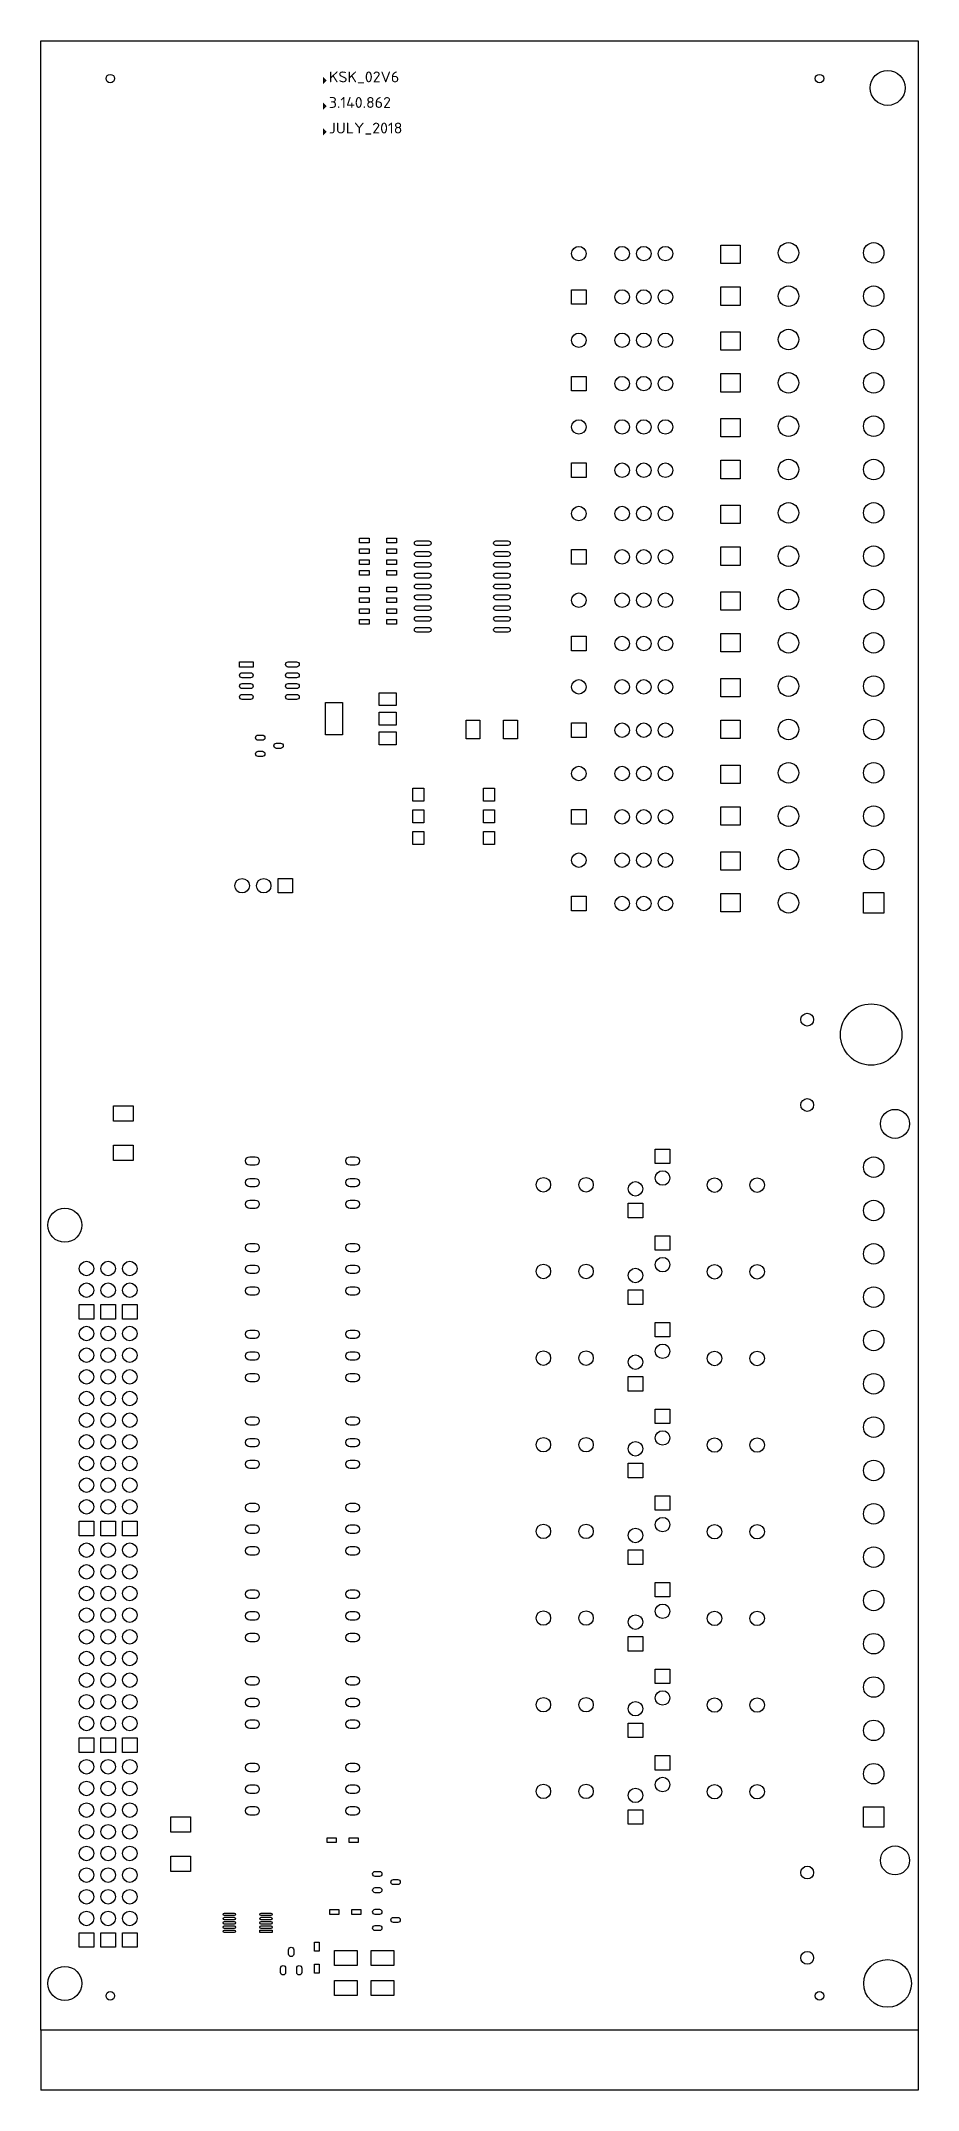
# Model space of a CAD drawing. Header units: millimetres. Extents: x 1470 to 1573, y 205 to 445.
import ezdxf

# ---------------------------------------------------------------- set-up
doc = ezdxf.new("R2010")
doc.units = ezdxf.units.MM
for name, color, linetype in [('BG_OUTLINE', 7, 'Continuous'), ('PG_ASSEMBLY_TOP', 7, 'Continuous'), ('PIN_TOP', 7, 'Continuous'), ('RD_ASSEMBLY_TOP', 7, 'Continuous')]:
    doc.layers.add(name, color=color, linetype=linetype)
doc.styles.get("Standard").update_dxf_attribs({"font": 'txt.shx'})

msp = doc.modelspace()

# ---------------------------------------------------------------- linework, layer by layer
at = {"color": 5}
for p, q in [((1470.13, 212), (1470.13, 205)), ((1573, 212), (1573, 205)), ((1573, 205), (1470.13, 205))]:
    msp.add_line(p, q, dxfattribs=at)
at = {"layer": 'BG_OUTLINE', "color": 5}
for p, q in [((1470.13, 212), (1470.13, 445.25)), ((1470.13, 445.25), (1573, 445.25)), ((1573, 445.25), (1573, 212))]:
    msp.add_line(p, q, dxfattribs=at)
at = {"layer": 'BG_OUTLINE', "color": 4}
msp.add_line((1573, 212), (1470.13, 212), dxfattribs=at)
at = {"layer": 'PG_ASSEMBLY_TOP', "const_width": 0.2}
for points in [[(1503.3, 440.804), (1503.5, 440.604), (1503.3, 440.404), (1503.3, 440.804)], [(1503.3, 437.804), (1503.5, 437.604), (1503.3, 437.404), (1503.3, 437.804)], [(1503.3, 434.804), (1503.5, 434.604), (1503.3, 434.404), (1503.3, 434.804)]]:
    msp.add_lwpolyline(points, dxfattribs=at)
at = {"layer": 'PIN_TOP'}
for points in [[(1549.865, 421.309), (1552.125, 421.309), (1552.125, 419.149), (1549.865, 419.149)], [(1534.065, 414.389), (1532.365, 414.389), (1532.365, 416.089), (1534.065, 416.089)], [(1552.125, 414.249), (1549.865, 414.249), (1549.865, 416.409), (1552.125, 416.409)], [(1549.865, 411.149), (1552.125, 411.149), (1552.125, 408.989), (1549.865, 408.989)], [(1552.125, 404.089), (1549.865, 404.089), (1549.865, 406.249), (1552.125, 406.249)], [(1534.065, 404.229), (1532.365, 404.229), (1532.365, 405.929), (1534.065, 405.929)], [(1549.865, 400.989), (1552.125, 400.989), (1552.125, 398.829), (1549.865, 398.829)], [(1534.065, 394.069), (1532.365, 394.069), (1532.365, 395.769), (1534.065, 395.769)], [(1552.125, 393.929), (1549.865, 393.929), (1549.865, 396.089), (1552.125, 396.089)], [(1549.865, 390.829), (1552.125, 390.829), (1552.125, 388.669), (1549.865, 388.669)], [(1507.485, 386.419), (1507.485, 386.969), (1508.635, 386.969), (1508.635, 386.419)], [(1511.835, 386.969), (1511.835, 386.419), (1510.685, 386.419), (1510.685, 386.969)], [(1507.485, 385.149), (1507.485, 385.699), (1508.635, 385.699), (1508.635, 385.149)], [(1507.485, 383.879), (1507.485, 384.429), (1508.635, 384.429), (1508.635, 383.879)], [(1511.835, 385.699), (1511.835, 385.149), (1510.685, 385.149), (1510.685, 385.699)], [(1511.835, 384.429), (1511.835, 383.879), (1510.685, 383.879), (1510.685, 384.429)], [(1534.065, 383.909), (1532.365, 383.909), (1532.365, 385.609), (1534.065, 385.609)], [(1552.125, 383.769), (1549.865, 383.769), (1549.865, 385.929), (1552.125, 385.929)], [(1507.485, 382.609), (1507.485, 383.159), (1508.635, 383.159), (1508.635, 382.609)], [(1511.835, 383.159), (1511.835, 382.609), (1510.685, 382.609), (1510.685, 383.159)], [(1507.485, 380.669), (1507.485, 381.219), (1508.635, 381.219), (1508.635, 380.669)], [(1507.485, 379.399), (1507.485, 379.949), (1508.635, 379.949), (1508.635, 379.399)], [(1511.835, 381.219), (1511.835, 380.669), (1510.685, 380.669), (1510.685, 381.219)], [(1511.835, 379.949), (1511.835, 379.399), (1510.685, 379.399), (1510.685, 379.949)], [(1549.865, 380.669), (1552.125, 380.669), (1552.125, 378.509), (1549.865, 378.509)], [(1507.485, 378.129), (1507.485, 378.679), (1508.635, 378.679), (1508.635, 378.129)], [(1507.485, 376.859), (1507.485, 377.409), (1508.635, 377.409), (1508.635, 376.859)], [(1511.835, 378.679), (1511.835, 378.129), (1510.685, 378.129), (1510.685, 378.679)], [(1511.835, 377.409), (1511.835, 376.859), (1510.685, 376.859), (1510.685, 377.409)], [(1534.065, 373.749), (1532.365, 373.749), (1532.365, 375.449), (1534.065, 375.449)], [(1552.125, 373.609), (1549.865, 373.609), (1549.865, 375.769), (1552.125, 375.769)], [(1493.419, 371.849), (1493.419, 372.449), (1495.019, 372.449), (1495.019, 371.849)], [(1549.865, 370.509), (1552.125, 370.509), (1552.125, 368.349), (1549.865, 368.349)], [(1503.51, 363.889), (1503.51, 367.689), (1505.51, 367.689), (1505.51, 363.889)], [(1511.81, 368.839), (1511.81, 367.339), (1509.81, 367.339), (1509.81, 368.839)], [(1511.81, 366.539), (1511.81, 365.039), (1509.81, 365.039), (1509.81, 366.539)], [(1519.985, 363.43), (1519.985, 365.61), (1521.605, 365.61), (1521.605, 363.43)], [(1526.005, 365.61), (1526.005, 363.43), (1524.385, 363.43), (1524.385, 365.61)], [(1534.065, 363.589), (1532.365, 363.589), (1532.365, 365.289), (1534.065, 365.289)], [(1552.125, 363.449), (1549.865, 363.449), (1549.865, 365.609), (1552.125, 365.609)], [(1511.81, 364.239), (1511.81, 362.739), (1509.81, 362.739), (1509.81, 364.239)], [(1549.865, 360.349), (1552.125, 360.349), (1552.125, 358.189), (1549.865, 358.189)], [(1513.743, 356.134), (1513.743, 357.634), (1515.043, 357.634), (1515.043, 356.134)], [(1523.343, 357.634), (1523.343, 356.134), (1522.043, 356.134), (1522.043, 357.634)], [(1513.743, 353.594), (1513.743, 355.094), (1515.043, 355.094), (1515.043, 353.594)], [(1523.343, 355.094), (1523.343, 353.594), (1522.043, 353.594), (1522.043, 355.094)], [(1534.065, 353.429), (1532.365, 353.429), (1532.365, 355.129), (1534.065, 355.129)], [(1552.125, 353.289), (1549.865, 353.289), (1549.865, 355.449), (1552.125, 355.449)], [(1513.743, 351.054), (1513.743, 352.554), (1515.043, 352.554), (1515.043, 351.054)], [(1523.343, 352.554), (1523.343, 351.054), (1522.043, 351.054), (1522.043, 352.554)], [(1549.865, 350.189), (1552.125, 350.189), (1552.125, 348.029), (1549.865, 348.029)], [(1499.65, 347.054), (1499.65, 345.354), (1497.95, 345.354), (1497.95, 347.054)], [(1534.065, 343.269), (1532.365, 343.269), (1532.365, 344.969), (1534.065, 344.969)], [(1552.125, 343.129), (1549.865, 343.129), (1549.865, 345.289), (1552.125, 345.289)], [(1569, 343.004), (1566.6, 343.004), (1566.6, 345.404), (1569, 345.404)], [(1478.65, 320.406), (1480.95, 320.406), (1480.95, 318.606), (1478.65, 318.606)], [(1480.95, 314.002), (1478.65, 314.002), (1478.65, 315.802), (1480.95, 315.802)], [(1542.185, 315.324), (1543.885, 315.324), (1543.885, 313.624), (1542.185, 313.624)], [(1540.71, 307.274), (1539.01, 307.274), (1539.01, 308.974), (1540.71, 308.974)], [(1542.185, 305.164), (1543.885, 305.164), (1543.885, 303.464), (1542.185, 303.464)], [(1540.71, 297.114), (1539.01, 297.114), (1539.01, 298.814), (1540.71, 298.814)], [(1476.32, 295.39), (1474.62, 295.39), (1474.62, 297.09), (1476.32, 297.09)], [(1478.86, 295.39), (1477.16, 295.39), (1477.16, 297.09), (1478.86, 297.09)], [(1481.4, 295.39), (1479.7, 295.39), (1479.7, 297.09), (1481.4, 297.09)], [(1542.185, 295.004), (1543.885, 295.004), (1543.885, 293.304), (1542.185, 293.304)], [(1540.71, 286.954), (1539.01, 286.954), (1539.01, 288.654), (1540.71, 288.654)], [(1542.185, 284.844), (1543.885, 284.844), (1543.885, 283.144), (1542.185, 283.144)], [(1540.71, 276.794), (1539.01, 276.794), (1539.01, 278.494), (1540.71, 278.494)], [(1542.185, 274.684), (1543.885, 274.684), (1543.885, 272.984), (1542.185, 272.984)], [(1476.32, 269.99), (1474.62, 269.99), (1474.62, 271.69), (1476.32, 271.69)], [(1478.86, 269.99), (1477.16, 269.99), (1477.16, 271.69), (1478.86, 271.69)], [(1481.4, 269.99), (1479.7, 269.99), (1479.7, 271.69), (1481.4, 271.69)], [(1540.71, 266.634), (1539.01, 266.634), (1539.01, 268.334), (1540.71, 268.334)], [(1542.185, 264.524), (1543.885, 264.524), (1543.885, 262.824), (1542.185, 262.824)], [(1540.71, 256.474), (1539.01, 256.474), (1539.01, 258.174), (1540.71, 258.174)], [(1542.185, 254.364), (1543.885, 254.364), (1543.885, 252.664), (1542.185, 252.664)], [(1540.71, 246.314), (1539.01, 246.314), (1539.01, 248.014), (1540.71, 248.014)], [(1476.32, 244.59), (1474.62, 244.59), (1474.62, 246.29), (1476.32, 246.29)], [(1478.86, 244.59), (1477.16, 244.59), (1477.16, 246.29), (1478.86, 246.29)], [(1481.4, 244.59), (1479.7, 244.59), (1479.7, 246.29), (1481.4, 246.29)], [(1542.185, 244.204), (1543.885, 244.204), (1543.885, 242.504), (1542.185, 242.504)], [(1540.71, 236.154), (1539.01, 236.154), (1539.01, 237.854), (1540.71, 237.854)], [(1569, 235.804), (1566.6, 235.804), (1566.6, 238.204), (1569, 238.204)], [(1485.37, 237.031), (1487.67, 237.031), (1487.67, 235.231), (1485.37, 235.231)], [(1503.692, 234.024), (1503.692, 234.574), (1504.742, 234.574), (1504.742, 234.024)], [(1507.318, 234.574), (1507.318, 234.024), (1506.268, 234.024), (1506.268, 234.574)], [(1487.67, 230.627), (1485.37, 230.627), (1485.37, 232.427), (1487.67, 232.427)], [(1504.01, 225.597), (1504.01, 226.147), (1505.06, 226.147), (1505.06, 225.597)], [(1507.636, 226.147), (1507.636, 225.597), (1506.586, 225.597), (1506.586, 226.147)], [(1497.25, 223.75), (1497.25, 223.45), (1495.8, 223.45), (1495.8, 223.75)], [(1476.32, 221.73), (1474.62, 221.73), (1474.62, 223.43), (1476.32, 223.43)], [(1478.86, 221.73), (1477.16, 221.73), (1477.16, 223.43), (1478.86, 223.43)], [(1481.4, 221.73), (1479.7, 221.73), (1479.7, 223.43), (1481.4, 223.43)], [(1502.2, 222.332), (1502.75, 222.332), (1502.75, 221.282), (1502.2, 221.282)], [(1504.574, 219.591), (1504.574, 221.341), (1507.224, 221.341), (1507.224, 219.591)], [(1511.524, 221.341), (1511.524, 219.591), (1508.874, 219.591), (1508.874, 221.341)], [(1502.75, 218.706), (1502.2, 218.706), (1502.2, 219.756), (1502.75, 219.756)], [(1504.574, 216.093), (1504.574, 217.843), (1507.224, 217.843), (1507.224, 216.093)], [(1511.524, 217.843), (1511.524, 216.093), (1508.874, 216.093), (1508.874, 217.843)]]:
    msp.add_lwpolyline(points, close=True, dxfattribs=at)
for points in [[(1515.61, 386.094), (1514.21, 386.094, -1), (1514.21, 386.644), (1515.61, 386.644, -1)], [(1515.61, 384.824), (1514.21, 384.824, -1), (1514.21, 385.374), (1515.61, 385.374, -1)], [(1523.5, 386.644), (1524.9, 386.644, -1), (1524.9, 386.094), (1523.5, 386.094, -1)], [(1523.5, 385.374), (1524.9, 385.374, -1), (1524.9, 384.824), (1523.5, 384.824, -1)], [(1515.61, 383.554), (1514.21, 383.554, -1), (1514.21, 384.104), (1515.61, 384.104, -1)], [(1515.61, 382.284), (1514.21, 382.284, -1), (1514.21, 382.834), (1515.61, 382.834, -1)], [(1523.5, 384.104), (1524.9, 384.104, -1), (1524.9, 383.554), (1523.5, 383.554, -1)], [(1523.5, 382.834), (1524.9, 382.834, -1), (1524.9, 382.284), (1523.5, 382.284, -1)], [(1515.61, 381.014), (1514.21, 381.014, -1), (1514.21, 381.564), (1515.61, 381.564, -1)], [(1515.61, 379.744), (1514.21, 379.744, -1), (1514.21, 380.294), (1515.61, 380.294, -1)], [(1523.5, 381.564), (1524.9, 381.564, -1), (1524.9, 381.014), (1523.5, 381.014, -1)], [(1523.5, 380.294), (1524.9, 380.294, -1), (1524.9, 379.744), (1523.5, 379.744, -1)], [(1515.61, 378.474), (1514.21, 378.474, -1), (1514.21, 379.024), (1515.61, 379.024, -1)], [(1515.61, 377.204), (1514.21, 377.204, -1), (1514.21, 377.754), (1515.61, 377.754, -1)], [(1523.5, 379.024), (1524.9, 379.024, -1), (1524.9, 378.474), (1523.5, 378.474, -1)], [(1523.5, 377.754), (1524.9, 377.754, -1), (1524.9, 377.204), (1523.5, 377.204, -1)], [(1515.61, 375.934), (1514.21, 375.934, -1), (1514.21, 376.484), (1515.61, 376.484, -1)], [(1523.5, 376.484), (1524.9, 376.484, -1), (1524.9, 375.934), (1523.5, 375.934, -1)], [(1499.119, 372.449), (1500.119, 372.449, -1), (1500.119, 371.849), (1499.119, 371.849, -1)], [(1494.719, 370.579), (1493.719, 370.579, -1), (1493.719, 371.179), (1494.719, 371.179, -1)], [(1499.119, 371.179), (1500.119, 371.179, -1), (1500.119, 370.579), (1499.119, 370.579, -1)], [(1494.719, 369.309), (1493.719, 369.309, -1), (1493.719, 369.909), (1494.719, 369.909, -1)], [(1494.719, 368.039), (1493.719, 368.039, -1), (1493.719, 368.639), (1494.719, 368.639, -1)], [(1499.119, 369.909), (1500.119, 369.909, -1), (1500.119, 369.309), (1499.119, 369.309, -1)], [(1499.119, 368.639), (1500.119, 368.639, -1), (1500.119, 368.039), (1499.119, 368.039, -1)], [(1496.094, 363.262), (1495.594, 363.262, -1), (1495.594, 363.862), (1496.094, 363.862, -1)], [(1497.744, 362.912), (1498.244, 362.912, -1), (1498.244, 362.312), (1497.744, 362.312, -1)], [(1496.094, 361.362), (1495.594, 361.362, -1), (1495.594, 361.962), (1496.094, 361.962, -1)], [(1495.235, 313.429), (1494.635, 313.429, -1), (1494.635, 314.429), (1495.235, 314.429, -1)], [(1506.385, 314.429), (1506.985, 314.429, -1), (1506.985, 313.429), (1506.385, 313.429, -1)], [(1495.235, 310.889), (1494.635, 310.889, -1), (1494.635, 311.889), (1495.235, 311.889, -1)], [(1506.385, 311.889), (1506.985, 311.889, -1), (1506.985, 310.889), (1506.385, 310.889, -1)], [(1495.235, 308.349), (1494.635, 308.349, -1), (1494.635, 309.349), (1495.235, 309.349, -1)], [(1506.385, 309.349), (1506.985, 309.349, -1), (1506.985, 308.349), (1506.385, 308.349, -1)], [(1495.235, 303.269), (1494.635, 303.269, -1), (1494.635, 304.269), (1495.235, 304.269, -1)], [(1506.385, 304.269), (1506.985, 304.269, -1), (1506.985, 303.269), (1506.385, 303.269, -1)], [(1495.235, 300.729), (1494.635, 300.729, -1), (1494.635, 301.729), (1495.235, 301.729, -1)], [(1506.385, 301.729), (1506.985, 301.729, -1), (1506.985, 300.729), (1506.385, 300.729, -1)], [(1495.235, 298.189), (1494.635, 298.189, -1), (1494.635, 299.189), (1495.235, 299.189, -1)], [(1506.385, 299.189), (1506.985, 299.189, -1), (1506.985, 298.189), (1506.385, 298.189, -1)], [(1495.235, 293.109), (1494.635, 293.109, -1), (1494.635, 294.109), (1495.235, 294.109, -1)], [(1506.385, 294.109), (1506.985, 294.109, -1), (1506.985, 293.109), (1506.385, 293.109, -1)], [(1495.235, 290.569), (1494.635, 290.569, -1), (1494.635, 291.569), (1495.235, 291.569, -1)], [(1506.385, 291.569), (1506.985, 291.569, -1), (1506.985, 290.569), (1506.385, 290.569, -1)], [(1495.235, 288.029), (1494.635, 288.029, -1), (1494.635, 289.029), (1495.235, 289.029, -1)], [(1506.385, 289.029), (1506.985, 289.029, -1), (1506.985, 288.029), (1506.385, 288.029, -1)], [(1495.235, 282.949), (1494.635, 282.949, -1), (1494.635, 283.949), (1495.235, 283.949, -1)], [(1506.385, 283.949), (1506.985, 283.949, -1), (1506.985, 282.949), (1506.385, 282.949, -1)], [(1495.235, 280.409), (1494.635, 280.409, -1), (1494.635, 281.409), (1495.235, 281.409, -1)], [(1506.385, 281.409), (1506.985, 281.409, -1), (1506.985, 280.409), (1506.385, 280.409, -1)], [(1495.235, 277.869), (1494.635, 277.869, -1), (1494.635, 278.869), (1495.235, 278.869, -1)], [(1506.385, 278.869), (1506.985, 278.869, -1), (1506.985, 277.869), (1506.385, 277.869, -1)], [(1495.235, 272.789), (1494.635, 272.789, -1), (1494.635, 273.789), (1495.235, 273.789, -1)], [(1506.385, 273.789), (1506.985, 273.789, -1), (1506.985, 272.789), (1506.385, 272.789, -1)], [(1495.235, 270.249), (1494.635, 270.249, -1), (1494.635, 271.249), (1495.235, 271.249, -1)], [(1506.385, 271.249), (1506.985, 271.249, -1), (1506.985, 270.249), (1506.385, 270.249, -1)], [(1495.235, 267.709), (1494.635, 267.709, -1), (1494.635, 268.709), (1495.235, 268.709, -1)], [(1506.385, 268.709), (1506.985, 268.709, -1), (1506.985, 267.709), (1506.385, 267.709, -1)], [(1495.235, 262.629), (1494.635, 262.629, -1), (1494.635, 263.629), (1495.235, 263.629, -1)], [(1506.385, 263.629), (1506.985, 263.629, -1), (1506.985, 262.629), (1506.385, 262.629, -1)], [(1495.235, 260.089), (1494.635, 260.089, -1), (1494.635, 261.089), (1495.235, 261.089, -1)], [(1506.385, 261.089), (1506.985, 261.089, -1), (1506.985, 260.089), (1506.385, 260.089, -1)], [(1495.235, 257.549), (1494.635, 257.549, -1), (1494.635, 258.549), (1495.235, 258.549, -1)], [(1506.385, 258.549), (1506.985, 258.549, -1), (1506.985, 257.549), (1506.385, 257.549, -1)], [(1495.235, 252.469), (1494.635, 252.469, -1), (1494.635, 253.469), (1495.235, 253.469, -1)], [(1506.385, 253.469), (1506.985, 253.469, -1), (1506.985, 252.469), (1506.385, 252.469, -1)], [(1495.235, 249.929), (1494.635, 249.929, -1), (1494.635, 250.929), (1495.235, 250.929, -1)], [(1506.385, 250.929), (1506.985, 250.929, -1), (1506.985, 249.929), (1506.385, 249.929, -1)], [(1495.235, 247.389), (1494.635, 247.389, -1), (1494.635, 248.389), (1495.235, 248.389, -1)], [(1506.385, 248.389), (1506.985, 248.389, -1), (1506.985, 247.389), (1506.385, 247.389, -1)], [(1495.235, 242.309), (1494.635, 242.309, -1), (1494.635, 243.309), (1495.235, 243.309, -1)], [(1506.385, 243.309), (1506.985, 243.309, -1), (1506.985, 242.309), (1506.385, 242.309, -1)], [(1495.235, 239.769), (1494.635, 239.769, -1), (1494.635, 240.769), (1495.235, 240.769, -1)], [(1506.385, 240.769), (1506.985, 240.769, -1), (1506.985, 239.769), (1506.385, 239.769, -1)], [(1495.235, 237.229), (1494.635, 237.229, -1), (1494.635, 238.229), (1495.235, 238.229, -1)], [(1506.385, 238.229), (1506.985, 238.229, -1), (1506.985, 237.229), (1506.385, 237.229, -1)], [(1509.825, 230.034), (1509.325, 230.034, -1), (1509.325, 230.634), (1509.825, 230.634, -1)], [(1509.825, 228.134), (1509.325, 228.134, -1), (1509.325, 228.734), (1509.825, 228.734, -1)], [(1511.475, 229.684), (1511.975, 229.684, -1), (1511.975, 229.084), (1511.475, 229.084, -1)], [(1509.825, 225.589), (1509.325, 225.589, -1), (1509.325, 226.189), (1509.825, 226.189, -1)], [(1492.8, 225.45), (1491.65, 225.45, -1), (1491.65, 225.75), (1492.8, 225.75, -1)], [(1492.8, 224.95), (1491.65, 224.95, -1), (1491.65, 225.25), (1492.8, 225.25, -1)], [(1492.8, 224.45), (1491.65, 224.45, -1), (1491.65, 224.75), (1492.8, 224.75, -1)], [(1492.8, 223.95), (1491.65, 223.95, -1), (1491.65, 224.25), (1492.8, 224.25, -1)], [(1492.8, 223.45), (1491.65, 223.45, -1), (1491.65, 223.75), (1492.8, 223.75, -1)], [(1495.95, 225.75), (1497.1, 225.75, -1), (1497.1, 225.45), (1495.95, 225.45, -1)], [(1495.95, 225.25), (1497.1, 225.25, -1), (1497.1, 224.95), (1495.95, 224.95, -1)], [(1495.95, 224.75), (1497.1, 224.75, -1), (1497.1, 224.45), (1495.95, 224.45, -1)], [(1495.95, 224.25), (1497.1, 224.25, -1), (1497.1, 223.95), (1495.95, 223.95, -1)], [(1509.825, 223.689), (1509.325, 223.689, -1), (1509.325, 224.289), (1509.825, 224.289, -1)], [(1511.475, 225.239), (1511.975, 225.239, -1), (1511.975, 224.639), (1511.475, 224.639, -1)], [(1499.175, 220.944), (1499.175, 221.444, -1), (1499.775, 221.444), (1499.775, 220.944, -1)], [(1498.825, 219.294), (1498.825, 218.794, -1), (1498.225, 218.794), (1498.225, 219.294, -1)], [(1500.725, 219.294), (1500.725, 218.794, -1), (1500.125, 218.794), (1500.125, 219.294, -1)]]:
    msp.add_lwpolyline(points, format="xyb", close=True, dxfattribs=at)
for centre, radius in [((1478.265, 440.839), 0.5), ((1561.45, 440.839), 0.5), ((1569.43, 439.75), 2.05), ((1533.215, 420.319), 0.85), ((1538.295, 420.319), 0.85), ((1540.835, 420.319), 0.85), ((1543.375, 420.319), 0.85), ((1557.8, 420.404), 1.2), ((1567.8, 420.404), 1.2), ((1538.295, 415.239), 0.85), ((1540.835, 415.239), 0.85), ((1543.375, 415.239), 0.85), ((1557.8, 415.324), 1.2), ((1567.8, 415.324), 1.2), ((1533.215, 410.159), 0.85), ((1538.295, 410.159), 0.85), ((1540.835, 410.159), 0.85), ((1543.375, 410.159), 0.85), ((1557.8, 410.244), 1.2), ((1567.8, 410.244), 1.2), ((1557.8, 405.164), 1.2), ((1567.8, 405.164), 1.2), ((1538.295, 405.079), 0.85), ((1540.835, 405.079), 0.85), ((1543.375, 405.079), 0.85), ((1557.8, 400.084), 1.2), ((1567.8, 400.084), 1.2), ((1533.215, 399.999), 0.85), ((1538.295, 399.999), 0.85), ((1540.835, 399.999), 0.85), ((1543.375, 399.999), 0.85), ((1538.295, 394.919), 0.85), ((1540.835, 394.919), 0.85), ((1543.375, 394.919), 0.85), ((1557.8, 395.004), 1.2), ((1567.8, 395.004), 1.2), ((1533.215, 389.839), 0.85), ((1538.295, 389.839), 0.85), ((1540.835, 389.839), 0.85), ((1543.375, 389.839), 0.85), ((1557.8, 389.924), 1.2), ((1567.8, 389.924), 1.2), ((1538.295, 384.759), 0.85), ((1540.835, 384.759), 0.85), ((1543.375, 384.759), 0.85), ((1557.8, 384.844), 1.2), ((1567.8, 384.844), 1.2), ((1533.215, 379.679), 0.85), ((1538.295, 379.679), 0.85), ((1540.835, 379.679), 0.85), ((1543.375, 379.679), 0.85), ((1557.8, 379.764), 1.2), ((1567.8, 379.764), 1.2), ((1538.295, 374.599), 0.85), ((1540.835, 374.599), 0.85), ((1543.375, 374.599), 0.85), ((1557.8, 374.684), 1.2), ((1567.8, 374.684), 1.2), ((1533.215, 369.519), 0.85), ((1538.295, 369.519), 0.85), ((1540.835, 369.519), 0.85), ((1543.375, 369.519), 0.85), ((1557.8, 369.604), 1.2), ((1567.8, 369.604), 1.2), ((1538.295, 364.439), 0.85), ((1540.835, 364.439), 0.85), ((1543.375, 364.439), 0.85), ((1557.8, 364.524), 1.2), ((1567.8, 364.524), 1.2), ((1557.8, 359.444), 1.2), ((1567.8, 359.444), 1.2), ((1533.215, 359.359), 0.85), ((1538.295, 359.359), 0.85), ((1540.835, 359.359), 0.85), ((1543.375, 359.359), 0.85), ((1538.295, 354.279), 0.85), ((1540.835, 354.279), 0.85), ((1543.375, 354.279), 0.85), ((1557.8, 354.364), 1.2), ((1567.8, 354.364), 1.2), ((1533.215, 349.199), 0.85), ((1538.295, 349.199), 0.85), ((1540.835, 349.199), 0.85), ((1543.375, 349.199), 0.85), ((1557.8, 349.284), 1.2), ((1567.8, 349.284), 1.2), ((1493.72, 346.204), 0.85), ((1496.26, 346.204), 0.85), ((1538.295, 344.119), 0.85), ((1540.835, 344.119), 0.85), ((1543.375, 344.119), 0.85), ((1557.8, 344.204), 1.2), ((1567.5, 328.75), 3.6), ((1560, 330.5), 0.75), ((1560, 320.5), 0.75), ((1570.3, 318.284), 1.7), ((1543.035, 311.934), 0.85), ((1567.8, 313.204), 1.2), ((1529.06, 311.139), 0.85), ((1534.06, 311.139), 0.85), ((1539.86, 310.664), 0.85), ((1549.13, 311.099), 0.85), ((1554.13, 311.099), 0.85), ((1472.93, 306.4), 2), ((1567.8, 308.124), 1.2), ((1567.8, 303.044), 1.2), ((1475.47, 301.32), 0.85), ((1478.01, 301.32), 0.85), ((1480.55, 301.32), 0.85), ((1529.06, 300.979), 0.85), ((1534.06, 300.979), 0.85), ((1539.86, 300.504), 0.85), ((1543.035, 301.774), 0.85), ((1549.13, 300.939), 0.85), ((1554.13, 300.939), 0.85), ((1475.47, 298.78), 0.85), ((1478.01, 298.78), 0.85), ((1480.55, 298.78), 0.85), ((1567.8, 297.964), 1.2), ((1475.47, 293.7), 0.85), ((1478.01, 293.7), 0.85), ((1480.55, 293.7), 0.85), ((1567.8, 292.884), 1.2), ((1475.47, 291.16), 0.85), ((1478.01, 291.16), 0.85), ((1480.55, 291.16), 0.85), ((1529.06, 290.819), 0.85), ((1534.06, 290.819), 0.85), ((1539.86, 290.344), 0.85), ((1543.035, 291.614), 0.85), ((1549.13, 290.779), 0.85), ((1554.13, 290.779), 0.85), ((1475.47, 288.62), 0.85), ((1478.01, 288.62), 0.85), ((1480.55, 288.62), 0.85), ((1567.8, 287.804), 1.2), ((1475.47, 286.08), 0.85), ((1478.01, 286.08), 0.85), ((1480.55, 286.08), 0.85), ((1475.47, 283.54), 0.85), ((1478.01, 283.54), 0.85), ((1480.55, 283.54), 0.85), ((1567.8, 282.724), 1.2), ((1475.47, 281), 0.85), ((1478.01, 281), 0.85), ((1480.55, 281), 0.85), ((1529.06, 280.659), 0.85), ((1534.06, 280.659), 0.85), ((1543.035, 281.454), 0.85), ((1549.13, 280.619), 0.85), ((1554.13, 280.619), 0.85), ((1475.47, 278.46), 0.85), ((1478.01, 278.46), 0.85), ((1480.55, 278.46), 0.85), ((1539.86, 280.184), 0.85), ((1567.8, 277.644), 1.2), ((1475.47, 275.92), 0.85), ((1478.01, 275.92), 0.85), ((1480.55, 275.92), 0.85), ((1475.47, 273.38), 0.85), ((1478.01, 273.38), 0.85), ((1480.55, 273.38), 0.85), ((1543.035, 271.294), 0.85), ((1567.8, 272.564), 1.2), ((1475.47, 268.3), 0.85), ((1478.01, 268.3), 0.85), ((1480.55, 268.3), 0.85), ((1529.06, 270.499), 0.85), ((1534.06, 270.499), 0.85), ((1539.86, 270.024), 0.85), ((1549.13, 270.459), 0.85), ((1554.13, 270.459), 0.85), ((1567.8, 267.484), 1.2), ((1475.47, 265.76), 0.85), ((1478.01, 265.76), 0.85), ((1480.55, 265.76), 0.85), ((1475.47, 263.22), 0.85), ((1478.01, 263.22), 0.85), ((1480.55, 263.22), 0.85), ((1543.035, 261.134), 0.85), ((1567.8, 262.404), 1.2), ((1475.47, 260.68), 0.85), ((1478.01, 260.68), 0.85), ((1480.55, 260.68), 0.85), ((1529.06, 260.339), 0.85), ((1534.06, 260.339), 0.85), ((1539.86, 259.864), 0.85), ((1549.13, 260.299), 0.85), ((1554.13, 260.299), 0.85), ((1475.47, 258.14), 0.85), ((1478.01, 258.14), 0.85), ((1480.55, 258.14), 0.85), ((1567.8, 257.324), 1.2), ((1475.47, 255.6), 0.85), ((1478.01, 255.6), 0.85), ((1480.55, 255.6), 0.85), ((1475.47, 253.06), 0.85), ((1478.01, 253.06), 0.85), ((1480.55, 253.06), 0.85), ((1567.8, 252.244), 1.2), ((1475.47, 250.52), 0.85), ((1478.01, 250.52), 0.85), ((1480.55, 250.52), 0.85), ((1529.06, 250.179), 0.85), ((1534.06, 250.179), 0.85), ((1539.86, 249.704), 0.85), ((1543.035, 250.974), 0.85), ((1549.13, 250.139), 0.85), ((1554.13, 250.139), 0.85), ((1475.47, 247.98), 0.85), ((1478.01, 247.98), 0.85), ((1480.55, 247.98), 0.85), ((1567.8, 247.164), 1.2), ((1475.47, 242.9), 0.85), ((1478.01, 242.9), 0.85), ((1480.55, 242.9), 0.85), ((1567.8, 242.084), 1.2), ((1475.47, 240.36), 0.85), ((1478.01, 240.36), 0.85), ((1480.55, 240.36), 0.85), ((1529.06, 240.019), 0.85), ((1534.06, 240.019), 0.85), ((1539.86, 239.544), 0.85), ((1543.035, 240.814), 0.85), ((1549.13, 239.979), 0.85), ((1554.13, 239.979), 0.85), ((1475.47, 237.82), 0.85), ((1478.01, 237.82), 0.85), ((1480.55, 237.82), 0.85), ((1475.47, 235.28), 0.85), ((1478.01, 235.28), 0.85), ((1480.55, 235.28), 0.85), ((1475.47, 232.74), 0.85), ((1478.01, 232.74), 0.85), ((1480.55, 232.74), 0.85), ((1570.3, 231.924), 1.7), ((1475.47, 230.2), 0.85), ((1478.01, 230.2), 0.85), ((1480.55, 230.2), 0.85), ((1560, 230.5), 0.75), ((1475.47, 227.66), 0.85), ((1478.01, 227.66), 0.85), ((1480.55, 227.66), 0.85), ((1475.47, 225.12), 0.85), ((1478.01, 225.12), 0.85), ((1480.55, 225.12), 0.85), ((1560, 220.5), 0.75), ((1472.93, 217.5), 2), ((1569.43, 217.5), 2.8), ((1478.265, 216.049), 0.5), ((1561.45, 216.049), 0.5)]:
    msp.add_circle(centre, radius, dxfattribs=at)

# ---------------------------------------------------------------- texts
at = {"layer": 'RD_ASSEMBLY_TOP', "width": 1.019685}
for s, p in [('KSK_02V6', (1503.9, 440.404)), ('3.140.862', (1503.9, 437.404)), ('JULY_2018', (1503.9, 434.404))]:
    msp.add_text(s, height=1.27, dxfattribs=at).set_placement(p)

doc.saveas('drawing.dxf')
